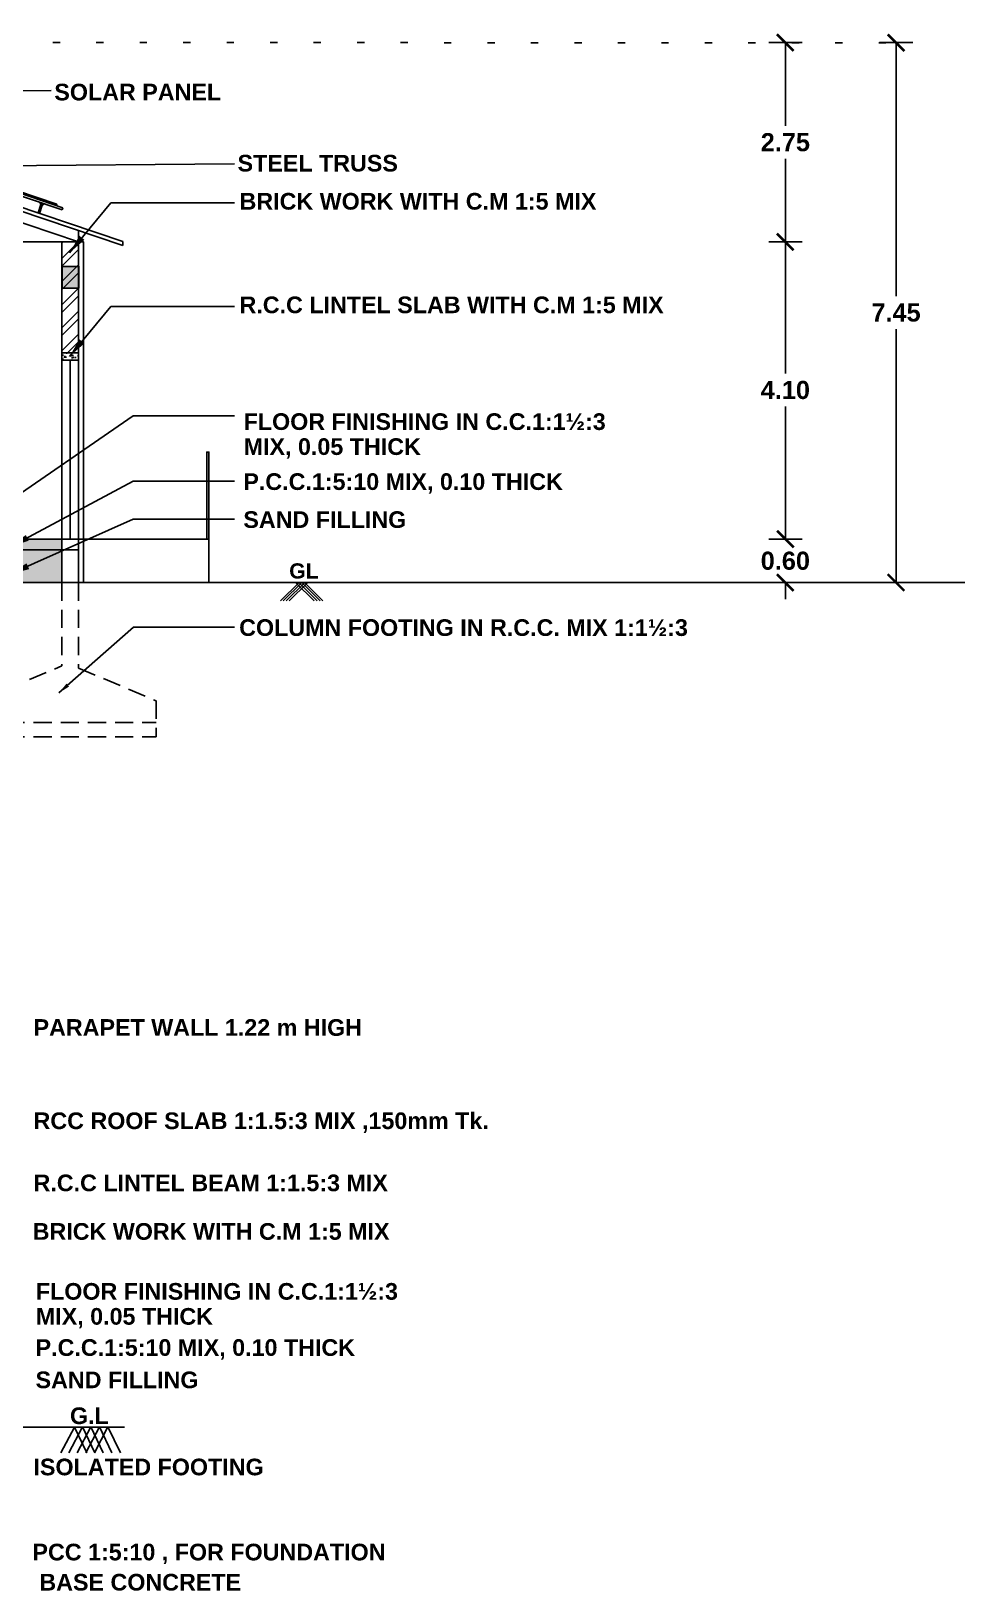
# Model space of a CAD drawing. Header units: metres. Extents: x 743 to 2261, y -742 to 557.
# Drawn here: x 2162.34 to 2175.23, y -619.99 to -598.47 of the extents above; entities that cross this region are included whole.
import ezdxf

# ---------------------------------------------------------------- set-up
doc = ezdxf.new("R2010")
doc.units = ezdxf.units.M
doc.linetypes.add('( Hidden )', pattern=[0.375, 0.25, -0.125])
doc.linetypes.add('DOT', pattern=[0.25, 0, -0.25])
doc.styles.add('CEN-GOT', font='arialbd.ttf')
doc.styles.add('kavi', font='ARLRDBD.TTF')
doc.styles.add('STYLE1', font='tahoma.ttf', dxfattribs={"height": 0.4})
doc.styles.add('TITLE', font='arialbd.ttf')
doc.dimstyles.new('kavi', dxfattribs={"dimtxt": 0.11, "dimasz": 0.23, "dimexe": 0.18, "dimexo": 0.0625, "dimgap": 0.09, "dimtad": 0, "dimtih": 1, "dimtoh": 1, "dimzin": 0, "dimdsep": 46, "dimtxsty": 'kavi', "dimblk": 'ARCHTICK', "dimcen": 0.09, "dimse1": 1, "dimse2": 1, "dimadec": 0, "dimazin": 0, "dimtfac": 1, "dimtofl": 0, "dimtmove": 0, "dimatfit": 3, "dimldrblk": 'ARCHTICK', "dimfxl": 0, "dimtolj": 1, "dimtzin": 0, "dimarcsym": 0})
doc.dimstyles.new('STY', dxfattribs={"dimscale": 0.9, "dimtxt": 0.23, "dimasz": 0.18, "dimexe": 0.15, "dimexo": 0.6, "dimgap": 0.1, "dimtad": 1, "dimtih": 1, "dimtoh": 1, "dimzin": 0, "dimdsep": 46, "dimtxsty": 'STYLE1', "dimblk": 'CLOSEDBLANK', "dimcen": 0.09375, "dimdle": 0.1, "dimse1": 1, "dimse2": 1, "dimadec": 0, "dimazin": 0, "dimtfac": 1, "dimtmove": 2, "dimatfit": 2, "dimfxl": 0, "dimtolj": 1, "dimtzin": 0, "dimarcsym": 0})

# ---------------------------------------------------------------- blocks, each defined once
blk = doc.blocks.new('_ClosedBlank')
at = {"color": 0, "linetype": 'ByBlock', "lineweight": -2}
for p, q in [((-1, 0.167), (0, 0)), ((-1, 0.167), (-1, -0.167)), ((0, 0), (-1, -0.167))]:
    blk.add_line(p, q, dxfattribs=at)
blk = doc.blocks.new('_ArchTick')
at = {"color": 0, "linetype": 'ByBlock', "const_width": 0.15}
blk.add_lwpolyline([(-0.5, -0.5), (0.5, 0.5)], dxfattribs=at)
blk = doc.blocks.new('*D119')
at = {"color": 7, "lineweight": -2}
for p, q in [((2172.752, -605.475), (2172.752, -605.245)), ((2172.522, -605.475), (2172.982, -605.475)), ((2172.522, -606.075), (2172.982, -606.075)), ((2172.752, -606.075), (2172.752, -606.305))]:
    blk.add_line(p, q, dxfattribs=at)
at = {"layer": 'Defpoints', "color": 0}
for p in [(2162.766, -605.475), (2172.752, -605.475), (2162.766, -606.075)]:
    blk.add_point(p, dxfattribs=at)
at = {"color": 7, "lineweight": -2, "xscale": 0.23, "yscale": 0.23, "zscale": 0.23}
for p, rotation in [((2172.752, -605.475), 270), ((2172.752, -606.075), 90)]:
    blk.add_blockref('_ArchTick', p, dxfattribs=dict(at, rotation=rotation))
at = {"color": 0, "insert": (2172.752, -605.775), "char_height": 0.25, "attachment_point": 5, "style": 'CEN-GOT'}
blk.add_mtext('\\A1;0.60', dxfattribs=at)
blk = doc.blocks.new('*D120')
at = {"color": 7, "lineweight": -2}
for p, q in [((2172.522, -601.375), (2172.982, -601.375)), ((2172.752, -601.375), (2172.752, -603.191)), ((2172.752, -605.475), (2172.752, -603.647)), ((2172.522, -605.475), (2172.982, -605.475))]:
    blk.add_line(p, q, dxfattribs=at)
at = {"layer": 'Defpoints', "color": 0}
for p in [(2162.766, -601.375), (2172.752, -601.375), (2162.766, -605.475)]:
    blk.add_point(p, dxfattribs=at)
at = {"color": 7, "lineweight": -2, "xscale": 0.23, "yscale": 0.23, "zscale": 0.23}
for p, rotation in [((2172.752, -601.375), 90), ((2172.752, -605.475), 270)]:
    blk.add_blockref('_ArchTick', p, dxfattribs=dict(at, rotation=rotation))
at = {"color": 0, "insert": (2172.752, -603.419), "char_height": 0.25, "attachment_point": 5, "style": 'CEN-GOT'}
blk.add_mtext('\\A1;4.10', dxfattribs=at)
blk = doc.blocks.new('*D182')
at = {"color": 7, "lineweight": -2}
for p, q in [((2172.522, -598.625), (2172.982, -598.625)), ((2172.752, -598.625), (2172.752, -599.772)), ((2172.752, -601.375), (2172.752, -600.227)), ((2172.522, -601.375), (2172.982, -601.375))]:
    blk.add_line(p, q, dxfattribs=at)
at = {"layer": 'Defpoints', "color": 0}
for p in [(2154.841, -598.625), (2154.841, -601.375), (2172.752, -601.375)]:
    blk.add_point(p, dxfattribs=at)
at = {"color": 7, "lineweight": -2, "xscale": 0.23, "yscale": 0.23, "zscale": 0.23}
for p, rotation in [((2172.752, -598.625), 90), ((2172.752, -601.375), 270)]:
    blk.add_blockref('_ArchTick', p, dxfattribs=dict(at, rotation=rotation))
at = {"color": 0, "insert": (2172.752, -600), "char_height": 0.25, "attachment_point": 5, "style": 'CEN-GOT'}
blk.add_mtext('\\A1;2.75', dxfattribs=at)
blk = doc.blocks.new('*D183')
at = {"color": 7, "lineweight": -2}
for p, q in [((2174.05, -598.625), (2174.51, -598.625)), ((2174.28, -598.625), (2174.28, -602.122)), ((2174.28, -606.075), (2174.28, -602.577)), ((2174.05, -606.075), (2174.51, -606.075))]:
    blk.add_line(p, q, dxfattribs=at)
at = {"layer": 'Defpoints', "color": 0}
for p in [(2154.841, -598.625), (2174.28, -598.625), (2154.197, -606.075)]:
    blk.add_point(p, dxfattribs=at)
at = {"color": 7, "lineweight": -2, "xscale": 0.23, "yscale": 0.23, "zscale": 0.23}
for p, rotation in [((2174.28, -598.625), 90), ((2174.28, -606.075), 270)]:
    blk.add_blockref('_ArchTick', p, dxfattribs=dict(at, rotation=rotation))
at = {"color": 0, "insert": (2174.28, -602.35), "char_height": 0.25, "attachment_point": 5, "style": 'CEN-GOT'}
blk.add_mtext('\\A1;7.45', dxfattribs=at)

msp = doc.modelspace()

# ---------------------------------------------------------------- hatches: boundary and pattern name
at = {"linetype": 'ByBlock'}
h = msp.add_hatch(color=5, dxfattribs=at)
h.dxf.hatch_style = 1
h.paths.add_polyline_path([(2162.525, -600.849), (2162.463, -600.828), (2162.476, -600.86), (2162.437, -600.975), (2162.455, -600.981), (2162.494, -600.866)])
h = msp.add_hatch(dxfattribs=at)
h.set_pattern_fill('ANSI32', color=5, scale=0.6)
h.set_pattern_definition([(45, (-1263.6038, 1575.17485), (-0.159099026, 0.159099026), []), (45, (-1263.49773, 1575.17485), (-0.159099026, 0.159099026), [])])
h.paths.add_polyline_path([(2162.766, -602.905), (2162.996, -602.905), (2162.996, -601.375), (2162.766, -601.375)])
h = msp.add_hatch(color=5, dxfattribs=at)
h.dxf.hatch_style = 1
h.paths.add_polyline_path([(2163.001, -601.713), (2162.771, -601.713), (2162.771, -602.013), (2163.001, -602.013)])
h = msp.add_hatch(dxfattribs=at)
h.set_pattern_fill('AR-CONC', color=5, scale=0.02)
h.set_pattern_definition([(50, (-1263.60379, 1575.17485), (0.1434520365, -0.012550427), [0.015, -0.165]), (355, (-1263.60379, 1575.17485), (-0.0277502667, 0.150438427), [0.012, -0.132]), (100.4514445, (-1263.59184, 1575.1738), (0.1157017693, 0.137887998), [0.0127480384, -0.1402284224]), (46.1842, (-1263.6038, 1575.21485), (0.213448266, -0.033103856), [0.0225, -0.2475]), (96.6356355, (-1263.586, 1575.21209), (0.186932389, 0.19482372), [0.019122068, -0.210342752]), (351.184164, (-1263.6038, 1575.21485), (0.186932389, 0.19482372), [0.018, -0.198]), (21, (-1263.58379, 1575.20485), (0.1193814104, -0.080523778), [0.015, -0.165]), (326, (-1263.58379, 1575.20485), (0.0486630664, 0.145030009), [0.012, -0.132]), (71.4514447, (-1263.57384, 1575.19814), (0.1680444753, 0.0645062306), [0.012748038, -0.1402284224]), (37.5, (-1263.60379, 1575.174846), (0.00243197106, 0.06657877077), [0, -0.1304, 0, -0.134, 0, -0.1325]), (7.5, (-1263.60379, 1575.174846), (0.0526139075, 0.0788823424), [0, -0.0764, 0, -0.1274, 0, -0.0505]), (327.5, (-1263.64839, 1575.174846), (0.1067644872, -0.00451097435), [0, -0.05, 0, -0.156, 0, -0.207]), (317.5, (-1263.66839, 1575.17485), (0.1166372339, 0.0200209965), [0, -0.065, 0, -0.1036, 0, -0.147])])
h.paths.add_polyline_path([(2162.996, -602.905), (2162.766, -602.905), (2162.766, -603.005), (2162.996, -603.005)])
h = msp.add_hatch(dxfattribs=at)
h.set_pattern_fill('AR-CONC', color=5, scale=0.02)
h.set_pattern_definition([(50, (-1899.84269, 1209.01426), (0.1434520365, -0.012550427), [0.015, -0.165]), (355, (-1899.8427, 1209.01426), (-0.0277502667, 0.1504384267), [0.012, -0.132]), (100.4514445, (-1899.83074, 1209.01321), (0.1157017693, 0.137887998), [0.0127480384, -0.1402284224]), (46.1842, (-1899.8427, 1209.05426), (0.213448266, -0.033103856), [0.0225, -0.2475]), (96.6356355, (-1899.8249, 1209.0515), (0.186932389, 0.19482372), [0.019122068, -0.210342752]), (351.184164, (-1899.8427, 1209.05426), (0.186932389, 0.19482372), [0.018, -0.198]), (21, (-1899.82269, 1209.04426), (0.1193814104, -0.080523778), [0.015, -0.165]), (326, (-1899.8227, 1209.04426), (0.0486630664, 0.145030009), [0.012, -0.132]), (71.4514447, (-1899.81274, 1209.03755), (0.1680444753, 0.0645062306), [0.012748038, -0.1402284224]), (37.5, (-1899.842693, 1209.01426), (0.00243197106, 0.06657877077), [0, -0.1304, 0, -0.134, 0, -0.1325]), (7.5, (-1899.84269, 1209.01426), (0.0526139075, 0.0788823424), [0, -0.0764, 0, -0.1274, 0, -0.0505]), (327.5, (-1899.887293, 1209.01426), (0.10676448723, -0.00451097435), [0, -0.05, 0, -0.156, 0, -0.207]), (317.5, (-1899.90729, 1209.01426), (0.1166372339, 0.0200209965), [0, -0.065, 0, -0.1036, 0, -0.147])])
h.paths.add_polyline_path([(2162.766, -605.475), (2146.686, -605.475), (2146.686, -605.625), (2162.766, -605.625)])
h = msp.add_hatch(dxfattribs=at)
h.set_pattern_fill('AR-SAND', color=5, scale=0.00253)
h.set_pattern_definition([(37.5, (3.65279, 0), (-0.004048079, 0.123821549), [0, -0.09767824, 0, -0.1092454, 0, -0.10442575]), (7.5, (3.65279, 0), (0.113729391, 0.18135675), [0, -0.05269484, 0, -0.08803894, 0, -0.03373755]), (327.5, (3.57375, 0), (0.2001210697, 0.0003636077), [0, -0.032131, 0, -0.1156716, 0, -0.1510157]), (317.5, (3.57375, 0), (0.193179782, 0.056401119), [0, -0.0160655, 0, -0.07582916, 0, -0.0867537])])
h.paths.add_polyline_path([(2162.766, -605.625), (2146.916, -605.625), (2146.916, -606.075), (2162.766, -606.075)])

# ---------------------------------------------------------------- linework, layer by layer
at = {"color": 5, "linetype": 'DOT', "ltscale": 2}
msp.add_line((2154.841, -598.624), (2174.276, -598.626), dxfattribs=at)
at = {"color": 5, "linetype": 'ByBlock'}
for p, q in [((2161.133, -600.38), (2162.77, -600.932)), ((2161.143, -600.349), (2162.781, -600.902)), ((2161.24, -600.362), (2162.696, -600.853)), ((2162.476, -600.86), (2162.463, -600.828)), ((2162.476, -600.86), (2162.437, -600.975)), ((2162.494, -600.866), (2162.455, -600.981)), ((2162.494, -600.866), (2162.525, -600.849)), ((2162.69, -600.871), (2162.696, -600.853)), ((2162.77, -600.932), (2162.781, -600.902)), ((2162.996, -601.216), (2162.996, -606.075)), ((2146.686, -601.375), (2162.996, -601.375)), ((2162.766, -601.375), (2162.766, -606.075)), ((2162.766, -602.905), (2162.996, -602.905)), ((2162.766, -603.005), (2162.996, -603.005)), ((2146.686, -605.475), (2162.996, -605.475)), ((2146.916, -605.625), (2162.996, -605.625)), ((2141.511, -606.075), (2175.229, -606.075)), ((2166.04, -606.075), (2165.785, -606.329)), ((2166.077, -606.075), (2165.821, -606.329)), ((2166.118, -606.075), (2165.863, -606.329)), ((2166.161, -606.075), (2165.905, -606.329)), ((2165.993, -606.075), (2166.248, -606.329)), ((2166.035, -606.075), (2166.29, -606.329)), ((2166.077, -606.075), (2166.332, -606.329)), ((2166.113, -606.075), (2166.368, -606.329))]:
    msp.add_line(p, q, dxfattribs=at)
at = {"color": 5, "linetype": '( Hidden )'}
for p, q in [((2161.626, -607.705), (2162.766, -607.225)), ((2162.996, -607.255), (2164.066, -607.705)), ((2164.066, -607.705), (2164.066, -608.205)), ((2161.626, -608.005), (2164.066, -608.005)), ((2161.626, -608.205), (2164.066, -608.205))]:
    msp.add_line(p, q, dxfattribs=at)
at = {"color": 5}
for p, q in [((2163.631, -617.727), (2160.979, -617.727)), ((2162.939, -617.727), (2162.752, -618.085)), ((2163.049, -617.725), (2162.862, -618.083)), ((2162.939, -617.727), (2163.11, -618.085)), ((2163.167, -617.725), (2162.979, -618.083)), ((2163.167, -617.725), (2162.979, -618.083)), ((2163.049, -617.725), (2163.22, -618.083)), ((2163.284, -617.725), (2163.097, -618.083)), ((2163.284, -617.725), (2163.097, -618.083)), ((2163.167, -617.725), (2163.338, -618.083)), ((2163.167, -617.725), (2163.338, -618.083)), ((2163.402, -617.725), (2163.215, -618.083)), ((2163.284, -617.725), (2163.455, -618.083)), ((2163.284, -617.725), (2163.455, -618.083)), ((2163.402, -617.725), (2163.573, -618.083))]:
    msp.add_line(p, q, dxfattribs=at)
for points in [[(2146.686, -601.375), (2154.841, -598.625), (2162.996, -601.375)], [(2154.99, -598.516), (2163.606, -601.422)], [(2155, -598.467), (2163.606, -601.369)], [(2162.996, -601.375), (2163.066, -601.375), (2163.066, -606.075)], [(2163.606, -601.422), (2163.606, -601.369)], [(2164.766, -605.475), (2164.766, -604.275), (2164.796, -604.275), (2164.796, -605.475)], [(2162.996, -605.475), (2163.066, -605.475), (2164.796, -605.475), (2164.796, -606.075)]]:
    msp.add_lwpolyline(points, dxfattribs=at)
at = {"color": 5, "linetype": 'ByBlock'}
for points in [[(2163.001, -602.013), (2163.001, -601.713), (2162.771, -601.713), (2162.771, -602.013), (2163.001, -602.013)], [(2162.881, -603.005), (2162.881, -605.475)]]:
    msp.add_lwpolyline(points, dxfattribs=at)
at = {"color": 5, "linetype": '( Hidden )'}
for points in [[(2162.766, -606.075), (2162.766, -607.225)], [(2162.996, -606.075), (2162.996, -607.255)]]:
    msp.add_lwpolyline(points, dxfattribs=at)

# ---------------------------------------------------------------- texts
at = {"color": 5, "ltscale": 1.5, "style": 'TITLE'}
for s, p in [('SOLAR PANEL', (2162.662, -599.422)), ('STEEL TRUSS', (2165.191, -600.403)), ('BRICK WORK WITH C.M 1:5 MIX', (2165.218, -600.929)), ('R.C.C LINTEL SLAB WITH C.M 1:5 MIX', (2165.218, -602.358)), ('FLOOR FINISHING IN C.C.1:1½:3', (2165.275, -603.969)), ('MIX, 0.05 THICK', (2165.275, -604.314)), ('P.C.C.1:5:10 MIX, 0.10 THICK', (2165.271, -604.797)), ('SAND FILLING', (2165.271, -605.321)), (' COLUMN FOOTING IN R.C.C. MIX 1:1½:3', (2165.124, -606.811)), ('PARAPET WALL 1.22 m HIGH', (2162.375, -612.329)), ('RCC ROOF SLAB 1:1.5:3 MIX ,150mm Tk.', (2162.375, -613.616)), ('R.C.C LINTEL BEAM 1:1.5:3 MIX', (2162.375, -614.473)), ('BRICK WORK WITH C.M 1:5 MIX', (2162.363, -615.143)), ('FLOOR FINISHING IN C.C.1:1½:3', (2162.407, -615.97)), ('MIX, 0.05 THICK', (2162.407, -616.315)), ('P.C.C.1:5:10 MIX, 0.10 THICK', (2162.403, -616.745)), ('SAND FILLING', (2162.403, -617.191)), ('G.L', (2162.878, -617.686)), ('ISOLATED FOOTING', (2162.374, -618.393)), ('PCC 1:5:10 , FOR FOUNDATION', (2162.36, -619.567)), (' BASE CONCRETE', (2162.366, -619.983))]:
    msp.add_text(s, height=0.23, dxfattribs=at).set_placement(p)
at = {"color": 5, "ltscale": 1.5, "insert": (2165.904, -605.809), "char_height": 0.21, "width": 3.20199, "attachment_point": 1, "style": 'CEN-GOT'}
msp.add_mtext('\\pt3.15;GL', dxfattribs=at)

# ---------------------------------------------------------------- dimensions: what is measured, and where the dimension line sits
at = {"color": 5}
for base, p1, p2, picture, middle in [((2174.28, -598.625), (2154.197, -606.075), (2154.841, -598.625), '*D183', (2174.28, -602.35)), ((2172.752, -601.375), (2154.841, -598.625), (2154.841, -601.375), '*D182', (2172.752, -600)), ((2172.752, -605.475), (2162.766, -606.075), (2162.766, -605.475), '*D119', (2172.752, -605.775))]:
    dim = msp.add_linear_dim(base=base, p1=p1, p2=p2, angle=90, dimstyle='kavi', override={"dimtxt": 0.25, "dimexe": 0.23, "dimexo": 0.23, "dimgap": 0.1, "dimtxsty": 'CEN-GOT', "dimse1": 0, "dimse2": 0, "dimclrd": 7, "dimclre": 7, "dimtmove": 2, "dimfxl": 0.23, "dimfxlon": 1}, dxfattribs=at)
    dim.commit()
    dim.dimension.update_dxf_attribs({"geometry": picture, "text_midpoint": middle})
dim = msp.add_linear_dim(base=(2172.752, -601.375), p1=(2162.766, -605.475), p2=(2162.766, -601.375), angle=90, dimstyle='kavi', override={"dimtxt": 0.25, "dimexe": 0.23, "dimexo": 0.23, "dimgap": 0.1, "dimtxsty": 'CEN-GOT', "dimse1": 0, "dimse2": 0, "dimclrd": 7, "dimclre": 7, "dimtmove": 2, "dimfxl": 0.23, "dimfxlon": 1}, dxfattribs=at)
dim.commit()
dim.dimension.update_dxf_attribs({"geometry": '*D120', "text_midpoint": (2172.752, -603.419), "dimtype": 160})

# ---------------------------------------------------------------- leaders
at = {"color": 5, "linetype": 'ByBlock'}
for points, override in [([(2160.054, -600.046), (2160.553, -599.301), (2162.62, -599.286)], {"dimasz": 0.3, "dimtad": 0}), ([(2161.094, -601.264), (2161.741, -600.325), (2165.147, -600.299)], {"dimasz": 0.3, "dimtad": 0}), ([(2162.871, -601.526), (2163.443, -600.835), (2165.147, -600.835)], {"dimasz": 0.3, "dimgap": 0.1, "dimtad": 0}), ([(2162.871, -602.955), (2163.443, -602.265), (2165.147, -602.265)], {"dimasz": 0.3, "dimgap": 0.1, "dimtad": 0}), ([(2161.261, -605.49), (2163.748, -603.773), (2165.147, -603.773)], {"dimasz": 0.3, "dimgap": 0.1, "dimtad": 0}), ([(2162.05, -605.585), (2163.748, -604.678), (2165.147, -604.678)], {"dimasz": 0.3, "dimgap": 0.1, "dimtad": 0}), ([(2162.05, -605.959), (2163.748, -605.202), (2165.147, -605.202)], {"dimasz": 0.3, "dimgap": 0.1, "dimtad": 0}), ([(2162.726, -607.597), (2163.756, -606.69), (2165.147, -606.69)], {"dimgap": 0.1, "dimtad": 0})]:
    msp.add_leader(points, dimstyle='STY', override=override, dxfattribs=at)

doc.saveas('drawing.dxf')
